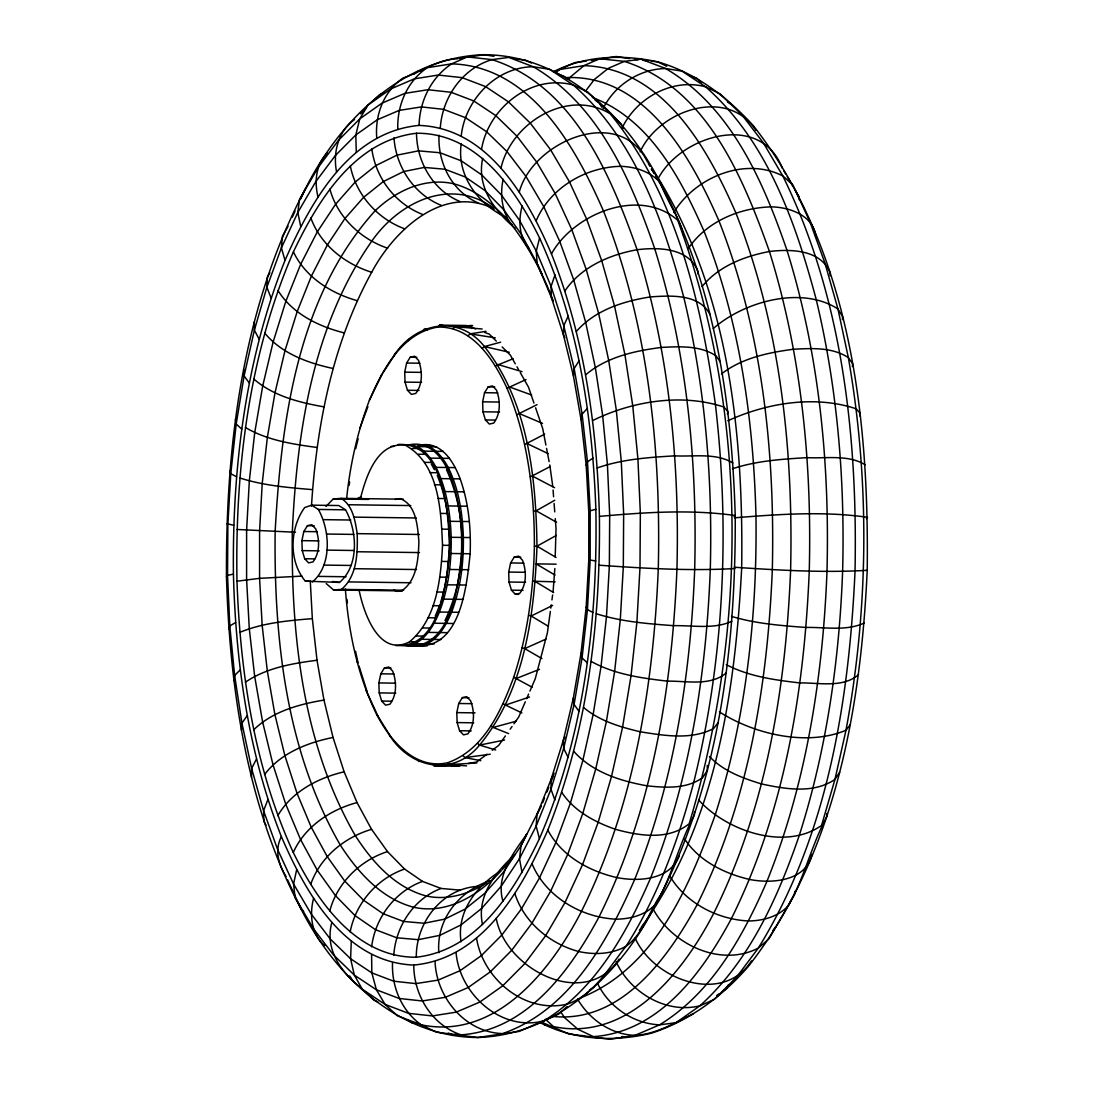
<?xml version="1.0" encoding="UTF-8"?>
<svg xmlns="http://www.w3.org/2000/svg" width="1094" height="1094" viewBox="0 0 1094 1094"><rect width="100%" height="100%" fill="white"/><g stroke="black" fill="none" stroke-linecap="round" stroke-linejoin="round"><path stroke-width="1.5" d="M236.974 581.215C235.046 469.394 248.653 355.194 293.411 251.839C317.971 200.462 354.388 140.497 416.513 133.249C476.902 132.73 515.698 189.412 539.561 237.986C578.384 322.826 592.469 416.677 595.861 509.257C597.789 621.077 584.182 735.277 539.424 838.633C514.864 890.01 478.447 949.975 416.322 957.223C355.933 957.729 317.137 901.059 293.274 852.486C254.451 767.646 240.365 673.795 236.974 581.215L259.579 578.343L301.944 576.1M539.424 838.633L536.156 826.134L537.017 814.469L551.212 779.078L563.396 739.995L573.379 697.849L581.01 653.282L586.179 607.033L588.777 559.8L588.791 512.334L586.206 465.401L581.064 419.727L573.447 376.035L563.478 334.996L551.321 297.294L537.14 263.49L521.195 234.143L503.719 209.692L484.984 190.547L465.278 176.996L444.943 169.242L424.267 167.423L403.604 171.567L383.256 181.604L363.55 197.385L344.815 218.65L327.311 245.056L311.352 276.208L297.171 311.612L284.987 350.682L274.991 392.842L267.36 437.395L262.204 483.644L259.593 530.877L259.579 578.343L262.163 625.276L267.305 670.95L274.922 714.655L284.891 755.681L297.062 793.382L311.229 827.187L327.174 856.534L344.665 880.985L363.399 900.13L383.091 913.695L403.426 921.435L424.103 923.254L444.766 919.11L465.114 909.073L484.82 893.292L503.568 872.027L521.059 845.621L541.215 805.827M461.039 941.756C456.513 911.589 476.505 885.99 500.792 870.824M226.458 576.675C225.761 444.137 242.622 306.812 305.65 188.318C339.974 119.957 403.412 57.285 483.945 54.7C563.191 55.001 626.63 116.306 660.585 183.136C714.546 284.905 731.831 401.662 735.223 515.548C735.92 648.072 719.059 785.41 656.031 903.89C621.707 972.251 558.268 1034.924 477.736 1037.509C398.476 1037.208 335.037 975.903 301.096 909.073C247.135 807.304 229.836 690.56 226.458 576.675L227.538 575.389L233.419 574.09C232.27 467.726 245.425 359.707 285.014 260.372C310.395 202.65 348.959 131.95 419.07 125.413C488.184 128.039 527.267 197.576 551.458 253.89C584.442 337.225 597.051 427.193 599.416 516.382C600.565 622.746 587.41 730.765 547.821 830.1C522.44 887.822 483.876 958.522 413.764 965.058C344.651 962.433 305.568 892.895 281.377 836.582C248.393 753.233 235.784 663.279 233.419 574.09M539.862 1022.493C574.213 1040.285 614.349 1042.144 651.532 1033.174C689.507 1020.661 722.013 996.634 748.159 966.672C835.57 855.016 860.828 708.529 867.214 570.316C869.101 417.183 850.804 250.403 753.479 125.865C727.25 97.079 695.62 72.669 657.672 61.852C622.978 54.262 585.454 55.397 553.359 71.766M410.359 444.602C431.692 440.786 445.408 461.244 451.466 478.748C459.986 502.693 462.393 528.361 461.449 553.632C458.29 587.861 450.359 655.374 400.855 644.954C420.793 649.015 433.005 627.573 439.391 612.038C448.472 588.271 451.521 562.631 451.193 537.304C450.345 513.373 446.721 489.032 436.068 467.357C430.12 456.43 420.151 443.084 406.12 444.957M422.544 444.766C442.482 442.564 454.188 462.844 460.164 478.871C468.683 502.802 471.09 528.484 470.147 553.755C466.714 586.398 460.232 652.817 413.053 645.118C432.978 649.18 445.19 627.737 451.576 612.202C460.656 588.435 463.719 562.795 463.377 537.469C462.53 513.537 458.919 489.196 448.253 467.521C442.263 456.376 432.157 443.302 417.976 444.984M251.47 777.342L251.62 768.467L241.924 723.161L234.622 675.436L229.808 625.959L227.538 575.389L227.867 524.423L230.766 473.729L236.208 424.007L244.112 375.912L254.382 330.115L266.881 287.23L281.418 247.832L297.814 212.455L315.838 181.59L335.27 155.621L355.81 134.945L377.211 119.807L399.16 110.412L421.381 106.911L443.562 109.345L465.415 117.66L486.625 131.759L506.919 151.451L526.009 176.476L543.65 206.479L559.608 241.063L573.653 279.763L585.605 322.06L595.3 367.379L602.603 415.091L607.416 464.567L609.686 515.137L609.358 566.104L606.459 616.797L601.016 666.533L593.112 714.614L582.842 760.412L570.343 803.297L555.807 842.695L539.41 878.072L521.387 908.95L501.968 934.905L481.415 955.582L460.013 970.72L438.065 980.115L415.843 983.615L393.662 981.195L371.823 972.867L350.6 958.768L330.32 939.076L311.216 914.051L293.575 884.048L277.616 849.464L263.572 810.763L251.62 768.467L256.475 759.004M842.476 319.612L842.53 316.658L837.936 308.973L825.108 263.586L810.039 222.041L792.904 184.927L782.812 175.956L763.421 142.972L742.429 115.472L720.125 93.824L705.698 86.864L682.041 71.137L665.617 68.525L641.139 59.199L624.318 61.401L599.58 58.707L583.991 65.64L559.567 69.496L553.537 72.067M376.76 137.762C374.818 114.952 383.789 91.13 403.112 78.016C421.354 71.93 437.614 59.254 457.374 58.844M554.849 568.538L553.085 591.69M555.205 556.914L556.039 528.689L555.26 518.611M351.283 941.264L350.6 958.768L354.36 975.137L362.305 989.263L385.061 1004.401L397.19 1015.683L421.204 1024.818L436.328 1032.148L477.736 1037.509L519.212 1031.396L558.555 1014.193L567.143 1006.589M694.499 811.693L694.348 815.057C679.128 843.419 672.167 875.733 656.031 903.89C645.857 914.953 630.869 918.974 616.264 919.192C581.242 917.551 546.002 896.957 532.108 863.973M826.818 813.485L826.667 816.849C811.447 845.211 804.5 877.525 788.35 905.682C778.176 916.745 763.188 920.765 748.583 920.984C717.254 919.425 685.637 903.015 669.542 875.624M359.188 590.555C363.605 612.681 379.126 657.945 409.689 641.713C437.026 618.479 440.745 578.876 442.537 545.277C440.95 510.72 439.46 463.801 405.163 445.149C376.869 441.894 365.861 477.134 360.309 498.932M395.672 645.515C442.291 648.687 447.255 577.988 449.497 545.373C448.075 512.785 444.834 442.14 398.12 444.451M345.348 588.996C348.603 632.141 357.533 675.449 376.692 714.505C390.12 740.501 415.132 770.313 447.897 762.655C484.15 749.581 501.066 710.868 513.674 677.377C527.54 635.053 533.475 590.569 534.392 546.152C534.46 492.546 527.869 438.065 507.014 388.288C494.05 360.241 472.827 326.327 437.873 327.065C401.703 333.123 382.695 369.581 369.444 400.103C357.423 431.939 349.93 465.388 346.566 499.233M389.067 734.566C409.771 768.125 452.889 777.656 479.596 745.096C524.805 689.972 534.323 615.129 536.976 546.179C535.978 477.422 528.416 402.469 484.451 346.566C458.236 313.39 415.009 322.962 393.69 355.892M482.686 158.452C476.464 186.869 494.556 210.978 515.055 228.195M311.462 506.166C316.617 425.566 332.371 343.639 371.7 272.269C394.113 230.096 443.74 183.546 494.297 209.077M438.858 952.696C436.041 919.439 459.343 890.653 490.112 880.711M241.405 730.245L241.924 723.161L247.203 715.613M397.792 128.764C397.081 105.12 407.296 81.134 427.248 67.705L451.672 63.849L467.261 56.915L491.999 59.623L508.806 57.421L533.298 66.748L549.708 69.346L573.379 85.072L587.806 92.033L621.16 124.087L623.566 128.572M852.39 366.586L852.595 363.755L848.342 357.601L837.936 308.973C801.56 285.37 743.852 301.547 713.302 328.556M811.844 854.469C806.196 881.203 771.694 883.938 749.527 879.439C724.433 873.573 698.957 861.033 684.584 838.879M331.851 922.406C324.289 949.647 341.629 973.127 362.141 988.785M573.447 376.035L574.172 368.555L563.766 325.738L551.075 286.382L536.279 251.114L519.636 220.482L501.394 194.964L481.839 174.985L461.285 160.832L440.048 152.75L418.482 150.849L396.903 155.17L375.666 165.659L355.112 182.124L335.543 204.304L317.287 231.873L300.631 264.379L285.821 301.329L273.103 342.107L262.683 386.1L254.724 432.595L249.336 480.881L246.615 530.166L246.601 579.697L249.295 628.694L254.67 676.365L262.615 721.958L273.008 764.774L285.712 804.131L300.494 839.413L317.151 870.045L335.393 895.548L354.948 915.541L375.502 929.695L396.725 937.777L418.305 939.678L439.87 935.343L461.107 924.868L481.675 908.403L501.23 886.208L519.486 858.653L536.156 826.134L550.952 789.198L563.67 748.405L574.09 704.427L582.063 657.918L587.451 609.645L590.172 560.347L590.172 510.816L587.478 461.832L582.117 414.161L574.172 368.555L579.136 360.664M503.117 179.334C500.013 194.103 501.708 209.747 509.941 222.629C528.484 246.123 542.515 272.762 553.14 300.686M416.322 957.223C415.829 922.31 442.468 887.808 478.693 886.331M419.07 125.413C419.631 101.168 431.173 77.346 451.672 63.849C531.219 66.283 575.567 147.184 603.601 211.306C648.099 324.521 661.077 447.706 658.287 568.579C653.405 685.993 634.205 805.403 581.406 911.48C551.13 970.173 495.842 1040.285 421.204 1024.818C401.457 1010.801 391.529 986.569 392.527 962.734M794.928 891.309L794.504 894.564L769 938.816L758.333 948.074L736.987 976.6L714.396 999.342L699.886 1005.824L676.024 1022.712L659.573 1024.846L634.971 1035.375L610.055 1039.3L568.661 1033.926L540.026 1021.468M550.35 611.45L547.383 632.852L535.226 678.827L529.934 691.066M550.802 608.155L551.267 604.859M551.95 599.922L552.634 594.986M313.554 898.434C309.342 914.57 311.257 934.331 324.713 945.613M233.815 680.659L234.622 675.436L240.201 669.911M727.455 414.161L727.866 411.563L723.859 407.009C681.507 393.047 632.127 401.101 592.633 420.561M859.788 415.952L860.185 413.341L856.178 408.8C814.825 394.934 766.839 402.934 727.811 420.78M349.109 485.449L349.629 482.085M393.785 955.24C395.659 926.44 413.614 898.817 441.032 888.451L459.863 890.106M326.244 583.594L333.561 589.981L341.465 589.392C357.287 575.95 357.683 552.826 357.205 533.64C355.126 520.881 353.075 505.852 341.178 498.358L333.273 498.946L325.998 506.413M522.166 205.987C518.255 220.181 518.843 237.097 529.072 248.529M440.321 127.738C442.332 97.434 462.338 68.471 491.999 59.623C574.022 85.77 610.671 175.409 637.118 249.733C669.186 352.815 679.675 461.531 676.94 569.126C671.989 688.29 652.503 809.464 598.91 917.114C570.152 970.542 527.048 1030.261 461.08 1034.842C431.87 1025.187 413.751 995.089 413.764 965.058M312.323 582.063C332.138 565.393 330.21 530.426 318.354 509.448L311.626 505.168L304.665 507.575C289.678 528.06 288.501 561.413 305.322 581.105L339.482 582.432C359.311 565.762 357.369 530.781 345.513 509.804L338.798 505.537L311.626 505.168M581.064 419.727L582.117 414.161L587.437 408.294M301.917 540.641L303.817 531.52L307.441 525.694L311.79 524.71L315.728 528.853C319.735 539.41 320.063 552.566 312.98 561.906L308.631 562.89L304.693 558.747L302.231 550.61L301.917 540.641L318.86 540.874M404.712 372.151L406.612 363.03L410.223 357.205L414.585 356.22L418.51 360.364C422.516 370.921 422.858 384.076 415.775 393.416L411.412 394.401L407.474 390.257L405.026 382.121L404.712 372.151L421.286 372.37M378.88 682.929L380.794 673.808L384.404 667.983L388.767 666.998L392.691 671.142C396.698 681.712 397.04 694.868 389.943 704.208L385.594 705.179L381.656 701.049L379.208 692.899L378.88 682.929L395.467 683.162M482.632 401.826L484.546 392.705L488.156 386.879L492.519 385.895L496.444 390.038C500.45 400.609 500.792 413.751 493.695 423.104L489.346 424.075L485.408 419.946L482.96 411.795L482.632 401.826L499.22 402.059M456.813 712.618L458.714 703.497L462.338 697.657L466.687 696.687L470.625 700.816C474.632 711.387 474.96 724.543 467.876 733.883L463.514 734.867L459.589 730.724L457.128 722.587L456.813 712.618L475.056 712.864M508.696 572.066L510.597 562.945L514.207 557.106L518.57 556.135L522.508 560.265C526.515 570.836 526.843 583.991 519.759 593.331L515.397 594.302L511.459 590.172L509.011 582.035L508.696 572.066L525.27 572.285M296.665 869.703L293.575 884.048L295.079 897.477L313.417 928.669L333.273 954.679L354.36 975.137L376.404 989.796L399.119 998.453L422.175 1000.969L445.258 997.318L468.082 987.567L490.317 971.841L511.677 950.33L531.862 923.35L550.61 891.268L567.649 854.496L582.76 813.553L595.738 768.973L606.418 721.37L614.637 671.388L620.298 619.71L623.307 567.02L623.648 514.03L621.296 461.477L616.291 410.045L608.702 360.459L598.623 313.363L586.206 269.397L571.601 229.179L555.014 193.228L536.675 162.035L516.819 136.025L495.732 115.567L473.688 100.908L450.988 92.252L427.932 89.735L404.835 93.373L382.011 103.137L359.776 118.863L338.415 140.374L318.231 167.355L299.496 199.436L297.814 212.455L300.727 226.499M371.618 946.789C375.256 917.866 394.866 891.46 422.503 881.395L441.032 888.451M461.23 135.697C465.319 99.663 495.965 66.98 533.298 66.748C598.951 105.215 630.869 179.621 654.65 248.475C686.882 352.077 697.411 461.34 694.676 569.468C690.587 674.998 674.123 781.13 634.643 879.535C607.402 941.414 570.357 1009.803 502.638 1033.584C465.278 1032.476 436.561 997.742 435.043 961.708M355.741 448.636L358.135 438.721M539.561 237.986L536.279 251.114L537.14 263.49L542.104 274.375M481.551 149.208C488.375 108.046 531.356 73.462 573.379 85.072C634.917 139.389 663.21 220.209 683.791 297.349C705.165 386.346 712.714 478.215 710.279 569.577C706.218 674.574 689.835 780.186 650.547 878.113C626.794 932.813 595.984 988.826 543.704 1020.921C501.134 1031.957 459.74 994.309 456.075 952.71M281.377 836.582C274.416 850.106 278.437 864.547 286.108 876.595M350.148 932.02C355.618 903.288 376.91 878.591 404.561 869.046L422.503 881.395M440.485 602.931C453.039 561.728 453.367 515.602 437.244 475.316M228.81 629.228L229.808 625.959L235.593 622.527M367.899 406.708L359.885 428.164M555.014 274.826L551.075 286.382L551.321 297.294L553.208 301.397M500.984 168.066C511.185 122.843 567.554 88.094 610.11 113.68C676.653 195.129 700.803 301.616 715.285 403.454C730.136 529.92 724.228 659.258 693.555 783.017C678.389 840.096 657.959 896.314 626.014 946.283C609.016 967.301 594.466 994.665 567.567 1004.032C525.38 1014.275 483.097 979.404 476.56 938.214M586.206 465.401L587.478 461.832L593.044 458.085M329.718 911.138C337.116 882.967 359.994 860.445 387.495 851.597L404.561 869.046M267.921 799.509L263.572 810.763L263.9 821.307L266.033 825.204M542.61 802.777L544.47 798.141M546.945 791.947L548.805 787.311M551.294 781.116L553.154 776.48M435.207 616.196L440.048 604.421M525.311 701.774L518.693 717.062L513.948 723.804M526.638 698.71L528.621 694.116M519.281 192.024C532.628 141.386 619.819 104.217 647.525 162.144M310.669 884.485C320.077 857.272 344.391 837.348 371.563 829.334L387.495 851.597M568.265 315.934L563.766 325.738L563.478 334.996L564.805 337.718M292.276 217.173L295.079 211.101M300.713 198.944L305.65 188.318M537.017 814.469L541.27 805.772M602.999 108.785C614.472 85.332 639.375 68.963 665.617 68.525C731.271 107.007 763.188 181.413 786.969 250.266C819.201 353.854 829.744 463.118 826.996 571.259C822.907 676.776 806.442 782.921 766.962 881.326C743.086 936.3 712.126 992.6 659.573 1024.846C633.303 1023.683 608.715 1006.863 597.474 983.232M554.152 773.212L551.212 779.078L550.952 789.198L554.89 800.042M536.169 220.769C550.159 187.703 585.741 166.972 621.009 166.315C635.778 166.917 650.711 171.621 660.585 183.136C666.697 200.94 679.374 217.063 683.504 235.21M673.74 212.551C694.922 177.502 744.645 156.346 782.812 175.956C842.722 297.978 857.641 436.862 855.029 571.246C849.04 701.117 827.693 835.734 758.333 948.074C720.016 967.93 671.073 943.862 652.393 907.651M564.969 737.069L563.396 739.995L563.67 748.405L568.169 757.431M293.274 852.486C304.843 826.64 330.306 809.71 357.041 802.586L371.563 829.334M662.185 892.772C649.385 910.071 644.038 933.387 626.014 946.283C611.587 954.31 594.657 954.966 578.794 951.561C549.899 943.821 524.094 922.502 514.85 893.538M622.254 127.656C636.817 97.694 672.66 77.688 705.698 86.864C767.236 141.181 795.529 222 816.11 299.141C837.484 388.138 845.033 480.006 842.612 571.369C839.276 660.913 826.476 750.457 799.099 835.953C777.656 898.119 749.527 960.929 699.886 1005.824C665.972 1014.111 630.267 992.627 616.168 961.804M288.05 226.28L282.443 236.208L281.418 247.832L285.014 260.372M679.224 856C669.61 879.945 639.128 881.75 617.207 877.661C589.338 871.371 561.537 856.096 547.821 830.1M444.998 620.572C467.07 574.241 467.89 516.546 446.543 469.818M619.136 959.082C585.194 1010.61 505.537 969.516 496.238 918.399M751.469 960.874C722.984 1005.468 653.624 979.909 635.163 938.091M728.549 984.75L726.115 988.867L722.067 991.738M269.89 272.857L267.333 277.151L266.881 287.23L271.093 298.101M551.458 253.89C573.748 213.535 639.621 186.787 677.706 220.25C748.788 412.233 747.517 628.517 689.234 823.645C668.612 840.575 639.183 835.884 615.416 829.293C594.726 822.073 574.118 811.078 561.742 792.357M688.304 248.557C706.3 221.699 739.558 207.682 771.229 206.875C789.376 207.122 812.623 215.176 815.727 235.483M640.14 151.834C658.916 110.22 727.524 86.371 755.899 130.35M382.968 372.89L395.03 354.237M839.645 772.268L834.968 779.407L821.553 825.437C784.808 851.173 726.703 830.907 698.847 800.22M277.821 815.645C291.674 791.687 317.944 777.971 344.131 771.803L357.041 802.586M568.702 79.506L570.576 76.84L583.991 65.64C663.538 68.074 707.886 148.975 735.934 213.098C780.432 326.313 793.41 449.484 790.606 570.371C785.724 687.784 766.525 807.181 713.726 913.271C683.449 971.964 628.161 1042.076 553.523 1026.61L545.441 1019.293M505.401 735.934L498.755 745.356L492.232 750.265M510.146 729.192L512.047 726.498M641.44 927.124C716.009 823.973 735.141 692.051 741.677 567.895C743.523 434.81 729.274 294.067 658.328 178.267C681.247 135.341 760.754 111.492 782.251 168.161M639.402 930.256L643.45 924.868M772.747 930.693L775.769 926.645M585.317 91.39L594.384 79.438L608.373 68.307L624.318 61.401C706.341 87.561 742.99 177.201 769.438 251.511C801.505 354.593 811.994 463.323 809.259 570.918C804.309 690.082 784.822 811.256 731.243 918.905C702.485 972.334 659.381 1032.039 593.399 1036.633L577.905 1029.276L564.641 1017.721L560.948 1012.278M717.992 722.874L713.657 728.467C691.217 740.296 664.373 735.592 640.428 731.818C620.325 727.045 599.58 721.055 583.54 707.421M850.325 724.666L845.977 730.259L834.968 779.407C813.457 794.025 785.301 789.075 761.465 783.933C742.73 778.217 723.189 771.051 709.459 756.501M564.914 290.963C581.023 266.922 609.495 254.724 637.118 249.733C658.328 247.121 688.29 247.709 697.781 270.902L697.876 273.924M702.088 286.532C718.471 266.252 744.426 256.215 769.438 251.511C790.647 248.912 820.623 249.5 830.1 272.693L830.196 275.715M407.734 340.904L409.197 339.113M380.808 375.803L382.038 374.326L369.444 400.103M422.585 331.208L424.185 329.335L427.576 329.13M734.129 516.819L735.223 515.548C690.464 509.161 644.366 512.43 599.416 516.382M866.462 518.611L867.542 517.325C823.768 510.966 778.682 514.289 734.676 517.804M264.57 774.538C280.816 753.041 307.414 742.662 333.041 737.452L344.131 771.803M502.105 869.785L513.018 857.395M437.873 327.065L439.597 325.15L465.1 325.465M588.791 512.334L590.172 510.816L595.861 509.257M453.189 328.583L455.049 326.682L471.938 325.93M576.36 331.468C594.89 310.163 623.375 301.151 650.438 296.898C670.649 295.558 699.558 293.548 710.197 314.867M360.582 113.803L366.517 107.827M373.656 100.648L379.604 94.658L383.953 92.716M500.956 870.933C479.09 895.07 447.227 914.816 413.491 907.213C381.027 898.489 357.724 872.068 340.138 844.8C285.903 750.525 273.91 638.486 275.141 531.561C281.363 420.301 297.431 296.734 375.133 210.773C395.727 190.958 424.417 177.255 453.422 183.71C477.367 190 496.197 206.67 512.115 224.913M515.233 854.291C495.473 872.178 476.355 896.095 482.522 924.553M726.211 672.906C710.621 686.403 686.676 680.851 667.627 681.152C641.481 678.171 614.418 674.369 591.116 661.378M858.544 674.683C842.941 688.194 818.996 682.629 799.96 682.929C774.853 680.058 748.911 676.516 726.266 664.632M468.136 335.721L470.133 333.875L486.051 331.304M354.524 119.602C337.909 131.102 332.808 153.037 336.596 172.073M693.336 1013.81C674.998 1022.781 655.99 1034.268 634.971 1035.375C610.917 1034.5 589.529 1019.567 577.591 999.109M253.699 729.807C272.392 711.51 298.826 704.29 323.961 700.064L333.041 737.452M327.366 153.133C315.81 164.264 314.265 182.001 317.998 196.92M555.725 72.833L559.567 69.496L574.788 62.604L586.384 61.073M482.331 348.289L484.451 346.566L500.655 342.176M585.632 374.859C606.555 357 634.643 350.887 661.255 347.441C679.62 346.497 699.928 345.307 716.009 355.81L720.276 361.964M721.589 373.847C742.005 357.97 768.467 352.541 793.574 349.232C811.953 348.275 832.247 347.085 848.342 357.601C869.853 480.635 868.814 607.485 845.977 730.259C806.88 746.71 754.081 734.197 719.455 711.907M487.008 754.204L476.56 762.053L468.287 763.53M413.997 74.105L417.976 71.288L421.272 70.864M589.734 989.947L593.796 987.089M716.652 995.567L719.36 993.653M495.404 365.957L513.209 358.695M245.398 682.177C266.403 667.86 292.276 663.415 317.028 660.256L323.961 700.064M731.872 621.214C714.054 629.57 692.817 625.235 673.699 625.672C647.689 623.758 621.31 621.693 596.326 613.748M864.192 623.006C846.373 631.361 825.149 627.012 806.018 627.464C781.02 625.604 755.667 623.662 731.544 616.414M507.014 388.288L525.982 379.55M533.585 511.076L536.169 510.802L554.74 500.273M530.33 476.888L550.159 466.591M534.392 546.152L536.976 546.179L556.326 535.458M524.71 444.479L544.675 434.154M486.748 882.858C468.711 894.058 447.514 900.663 426.291 896C394.838 887.535 372.275 861.949 355.249 835.543C302.71 744.235 291.1 635.723 292.289 532.163C296.925 431.597 312.843 325.656 371.673 241.282C398.79 202.199 450.413 176.749 493.339 207.915M516.874 414.694L537.045 404.643M528.648 615.361L531.178 616.004L552.634 605.42M522.235 647.689L524.71 648.619L545.933 639.115M580.627 997.81C655.525 968.163 689.548 885.894 715.079 815.331C745.903 718.785 757.28 616.907 755.968 515.821C753.41 419.043 739.722 321.404 703.921 230.957C680.591 178.144 649.658 118.986 592.387 97.503M513.674 677.377L516.081 678.567L539.506 669.323M239.791 632.373C262.724 622.883 287.831 620.626 312.337 618.643L317.028 660.256M503.185 703.647L505.483 705.069L529.523 697.015M597.242 467.945C622.062 459.179 648.687 457.401 674.779 455.856C693.828 456.854 715.914 452.588 732.871 462.981M732.474 468.765C756.46 460.793 782.019 459.138 807.099 457.648C826.148 458.646 848.247 454.366 865.19 464.772M491.028 725.814L493.23 727.442L516.149 721.219M358.353 497.756L361.252 497.1M477.517 743.318L479.596 745.096L504.58 740.023M463.186 326.053L466.495 325.465L475.616 328.938M395.166 499.466L400.035 498.604C416.472 504.731 417.525 526.433 418.893 541.393C418.346 558.405 417.279 579.683 402.154 590.514L397.272 591.389L393.676 590.022M458.359 765.294L453.395 766.183L450.345 765.021M459.029 58.625L464.02 57.845M467.343 57.312L483.945 54.7L493.941 56.3M591.362 60.416L616.264 56.491L629.597 58.625M565.817 77.592C645.597 74.242 691.34 157.755 718.922 220.81C762.381 331.345 775.044 451.617 772.323 569.646C767.55 684.297 748.802 800.876 697.247 904.451C668.311 957.729 620.818 1024.175 551.937 1016.326M734.881 568.524C689.712 571.15 644.229 568.347 599.102 565.201M867.214 570.316C823.016 572.941 778.518 570.138 734.361 567.253M463.022 755.708L464.977 757.595L490.249 754.231M456.225 1034.35L452.861 1034.801L448.28 1033.051M429.504 444.861L418.264 445.408M447.897 762.655L449.716 764.597L476.861 762.942M432.554 763.968L434.236 765.923L449.429 765.239M434.236 765.923L459.726 766.238M469.599 325.506L472.69 325.547M410.223 357.205L416.855 357.287M406.612 363.03L419.877 363.208M405.026 382.121L421.6 382.339M488.156 386.879L494.789 386.961M407.474 390.257L419.084 390.421M484.546 392.705L497.811 392.883M482.96 411.795L499.534 412.028M485.408 419.946L495.363 420.069M405.163 445.149L412.123 445.244M417.334 446.598L427.781 446.735M429.532 446.762L436.492 446.858M391.078 446.366L393.867 446.407M412.041 448.444L419.002 448.526M424.062 451.138L434.509 451.289M436.26 451.302L443.22 451.398M418.578 454.215L425.539 454.311M430.366 458.126L440.814 458.263M442.55 458.29L449.511 458.386M424.595 462.352L431.556 462.447M436.068 467.357L446.502 467.507M448.253 467.521L455.213 467.617M429.942 472.635L436.903 472.731M441.019 478.611L451.466 478.748M453.203 478.775L460.164 478.871M434.468 484.779L441.429 484.874M445.108 491.575L455.542 491.726M457.292 491.739L464.253 491.835M438.079 498.495L445.039 498.591M341.178 498.358L403.412 499.192M333.273 498.946L368.596 499.425M448.212 505.934L458.659 506.084M460.396 506.098L467.357 506.194M348.507 504.744L410.742 505.578M318.354 509.448L345.513 509.804M440.663 513.401L447.624 513.496M354.128 517.134L416.363 517.968M323.66 519.65L350.818 520.019M450.263 521.305L460.711 521.455M462.447 521.469L469.408 521.564M307.441 525.694L314.21 525.776M442.167 529.14L449.128 529.236M303.817 531.52L317.369 531.698M357.205 533.64L419.44 534.474M326.655 534.036L353.813 534.405M451.193 537.304L461.641 537.441M463.377 537.469L470.352 537.564M442.537 545.277L449.497 545.373M326.791 550.118L353.95 550.487M302.231 550.61L319.174 550.843M357.273 551.745L419.508 552.579M451.002 553.496L461.449 553.632M463.186 553.66L470.147 553.755M514.207 557.106L520.84 557.202M304.693 558.747L314.853 558.884M441.771 561.413L448.731 561.509M510.597 562.945L523.862 563.123M324.07 565.092L351.229 565.461M449.675 569.468L460.123 569.605M461.859 569.632L468.82 569.728M354.292 568.702L416.527 569.536M439.884 577.126L446.858 577.222M318.942 576.401L346.114 576.757M532.737 581.215L555.096 581.83M509.011 582.035L525.599 582.254M305.322 581.105L308.713 581.146M348.754 581.912L410.988 582.76M447.255 584.811L457.689 584.948M459.439 584.975L466.4 585.071M511.459 590.172L523.069 590.336M341.465 589.392L403.7 590.227M333.561 589.981L402.524 590.91M436.944 592.004L443.904 592.1M515.397 594.302L518.72 594.357M443.795 599.129L454.242 599.266M455.979 599.293L462.94 599.389M433.005 605.666L439.966 605.761M439.391 612.038L449.839 612.175M451.576 612.202L458.55 612.298M428.164 617.754L435.138 617.85M434.168 623.224L444.615 623.361M446.352 623.389L453.313 623.484M422.571 627.956L429.545 628.052M428.246 632.387L438.694 632.523M440.431 632.551L447.391 632.647M416.363 636.011L423.323 636.106M421.778 639.279L432.226 639.429M433.962 639.443L440.923 639.539M409.689 641.713L416.65 641.809M414.941 643.751L425.388 643.887M427.125 643.915L434.086 643.997M402.729 644.899L409.689 644.995M407.912 645.651L418.359 645.788M420.096 645.816L427.057 645.911M384.404 667.983L391.037 668.078M380.794 673.808L394.059 674M379.208 692.899L395.782 693.131M462.338 697.657L468.97 697.753M381.656 701.049L391.611 701.186M458.714 703.497L471.979 703.674M457.128 722.587L473.716 722.806M459.589 730.724L471.199 730.888M556.135 564.176L536.142 563.875L555.027 575.088M295.503 532.245L236.988 529.469M439.597 325.15L442.974 325.41M449.716 764.597L466.577 765.882M312.378 489.62C287.982 487.596 263.244 485.517 239.832 477.982M455.049 326.682L482.153 328.993M634.575 59.336L637.87 59.691M642.821 60.238L647.771 60.772M651.067 61.141L657.672 61.852L666.752 66.255M515.452 58.98L525.339 60.074L531.397 63.001M621.802 1036.551L626.739 1037.085M595.847 561.003L588.777 559.8M332.48 581.475L339.482 582.432M317.069 447.473C292.536 444.205 267.127 440.226 245.453 427.549M233.733 525.27L226.786 523.684M470.133 333.875L495.322 337.855M544.292 1024.654L547.574 1025.174M416.882 1023.642L411.959 1022.863L407.788 1020.087M324.029 406.886C299.209 402.496 273.172 395.987 253.781 378.989M424.185 329.335L427.357 329.95M464.977 757.595L480.813 760.672M484.451 346.566L509.298 352.254M333.123 368.487C307.893 363.071 281.555 353.54 264.666 333.027M399.843 644.804L402.633 645.61M344.227 332.891C318.477 326.477 292.33 313.677 277.944 290.43M497.647 364.398L522.043 371.659M479.596 745.096L495.691 749.992M357.15 300.645C330.867 293.26 305.39 277.179 293.411 251.839M509.366 386.92L531.616 395.002M689.302 75.459L696.81 78.317L701.664 82.829M558.487 74.242L564.49 76.539L566.911 78.795M484.724 332.412L489.291 334.135L496.307 341.137M582.131 1035.416L585.194 1036.579M371.7 272.269C344.938 263.941 320.528 244.769 310.819 217.884M493.23 727.442L508.642 733.609M519.308 413.559L542.501 423.392M387.632 248.201C360.5 238.998 337.485 217.063 329.882 189.084M404.712 228.824C377.362 218.855 355.933 194.568 350.312 165.905M527.212 443.617L548.19 453.654M505.483 705.069L521.92 712.932M378.209 1002.268L373.874 1000.176L364.48 991.068M422.653 214.451C395.262 203.881 375.529 177.707 371.796 148.716M593.003 612.49L587.451 609.645L586.179 607.033M236.509 476.724L230.766 473.729L229.808 470.994M532.887 476.314L554.59 487.719M441.197 205.316C413.929 194.322 395.919 166.739 393.977 137.776M516.081 678.567L532.135 687.21M460.027 201.542C433.074 190.383 416.718 161.857 416.513 133.249M536.169 510.802L556.572 522.289M478.857 203.197C452.383 192.147 437.573 163.156 439.05 135.232M506.618 217.61C478.31 204.523 456.595 175.97 461.217 143.683M524.71 648.619L541.94 658.588M536.976 546.179L556.053 557.434M531.178 616.004L548.217 626.206M535.308 581.557L553.619 592.592M727.428 101.892L731.695 104.737M595.109 100.101L599.375 102.945L601.755 107.185M303.612 911.316L301.096 909.073L287.531 879.685M241.719 429.094L236.208 424.007L235.456 419.317M587.382 662.909L582.063 657.918L581.01 653.282M502.173 346.962L510.365 355.126L515.315 363.864M573.707 751.291C592.36 772.2 620.544 781.13 647.361 785.875C665.863 787.748 686.772 789.157 702.635 777.615L707.326 770.477L707.298 765.444M357.041 661.87L358.066 662.923L355.55 651.327M365.916 690.054L377.881 716.023L390.367 736.262M417.375 759.633L418.92 761.547M376.692 714.505L377.881 716.023M402.756 749.746L404.178 751.578M651.299 169.05L658.328 178.267M349.574 975.916L351.571 978.528M249.295 383.037L244.112 375.912L243.675 369.334M579.054 711.483L574.09 704.427L573.379 697.849M783.919 171.006L785.574 173.837M787.242 176.667L793.082 186.595M794.75 189.426L798.921 196.523L799.304 199.874M648.25 163.539L649.918 166.384M651.586 169.214L654.089 173.467M655.757 176.298L657.426 179.142M659.094 181.973L666.602 194.732M516.97 366.777L518.611 369.69M520.265 372.603L528.511 387.18L533.968 403.057M431.282 464.047L434.359 469.654M259.128 339.181L254.382 330.115L254.355 321.732M535.595 407.83L542.679 428.465L545.906 445.053M359.051 666.082L367.01 691.353M546.549 448.362L549.133 461.641M549.776 464.95L552.812 486.652M522.016 872.588L519.486 858.653L521.059 845.621L526.624 834.298C512.881 853.812 495.541 875.87 502.953 901.374M346.976 599.43L347.427 602.808M553.072 490.016L553.578 496.744M554.097 503.472L554.74 511.883M310.258 580.818L312.337 618.643M356.275 152.257L355.81 134.945L359.776 118.863L367.885 105.133L390.845 88.888L414.407 78.809L438.256 75.048L462.065 77.647L485.504 86.576L508.272 101.715L530.057 122.843L550.542 149.7L569.482 181.905L586.603 219.019L601.686 260.563L614.513 305.951L624.906 354.579L632.742 405.778L637.911 458.878L640.346 513.154L639.99 567.854L636.886 622.267L631.047 675.627L622.554 727.236L611.532 776.384L598.131 822.414L582.528 864.698L564.928 902.659L545.578 935.794L524.737 963.65L502.679 985.858L479.719 1002.104L456.157 1012.169L432.308 1015.929L408.513 1013.331L385.061 1004.401L376.404 989.796L371.823 972.867L371.604 954.775"/></g></svg>
